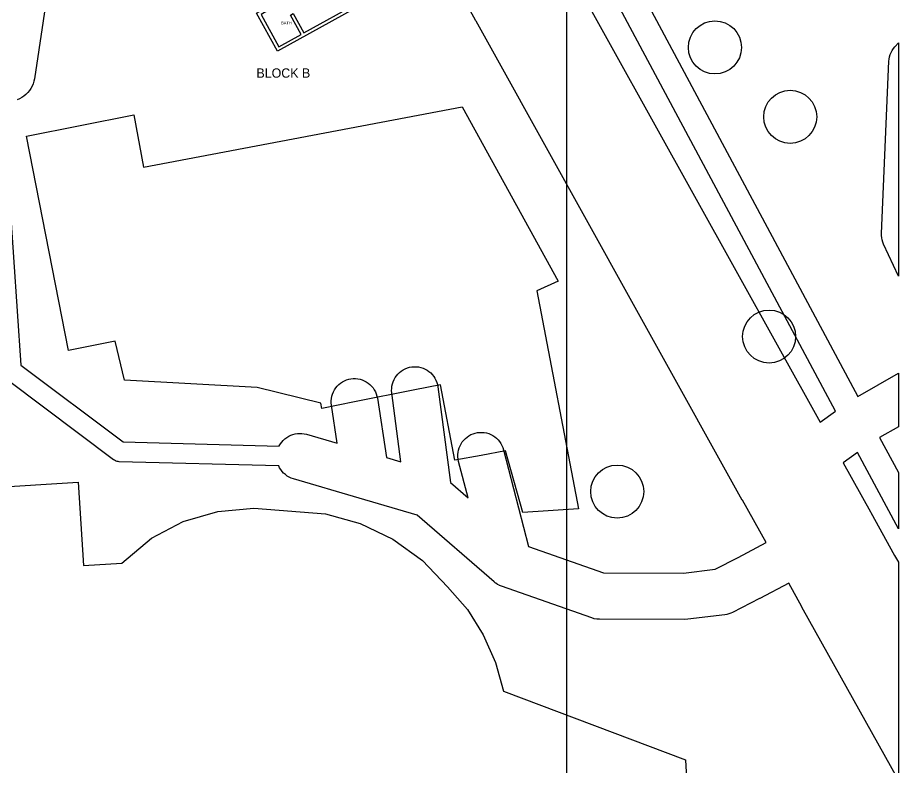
# Model space of a CAD drawing. Header units: metres. Extents: x 512313 to 512443, y 4012705 to 4013028.
# Drawn here: x 512376.5 to 512442.9, y 4012909.3 to 4012965.9 of the extents above; entities that cross this region are included whole.
import ezdxf

# ---------------------------------------------------------------- set-up
doc = ezdxf.new("R2010")
doc.units = ezdxf.units.M
for name, color, linetype in [('A-ANNO-TTLB', 7, 'Continuous'), ('A-WALL-EXT', 7, 'Continuous'), ('C-BLDG-EXST', 7, 'Continuous'), ('C-ROAD', 7, 'Continuous'), ('L-PLNT-TREE', 7, 'Continuous'), ('ROOM-NAMES', 7, 'Continuous'), ('V-PROP-LINE', 7, 'Continuous')]:
    doc.layers.add(name, color=color, linetype=linetype)

msp = doc.modelspace()

# ---------------------------------------------------------------- linework, layer by layer
at = {"layer": 'A-WALL-EXT'}
msp.add_lwpolyline([(512401.999, 4012967.604), (512402.217, 4012967.725), (512402.638, 4012966.963), (512396.122, 4012963.362), (512394.538, 4012966.23), (512395.318, 4012966.661), (512395.439, 4012966.443), (512394.876, 4012966.132), (512396.22, 4012963.7), (512397.89, 4012964.623), (512397.087, 4012966.075), (512397.305, 4012966.195), (512398.108, 4012964.743), (512402.3, 4012967.06)], close=True, dxfattribs=at)
at = {"layer": 'C-BLDG-EXST'}
msp.add_lwpolyline([(512377.173, 4012956.951), (512385.266, 4012958.554), (512386.001, 4012954.607), (512410.035, 4012959.173), (512417.281, 4012946.018), (512415.676, 4012945.289), (512418.827, 4012928.84), (512414.62, 4012928.575), (512413.312, 4012933.218), (512411.469, 4012932.864), (512409.5, 4012932.51), (512408.4, 4012938.192), (512406.475, 4012937.816), (512401.92, 4012936.921), (512399.467, 4012936.401), (512399.393, 4012936.81), (512394.57, 4012937.993), (512384.567, 4012938.546), (512383.861, 4012941.486), (512380.361, 4012940.779)], close=True, dxfattribs=at)
msp.add_lwpolyline([(512361.016, 4012929.603), (512381.082, 4012930.852), (512381.476, 4012924.574), (512384.381, 4012924.75), (512386.603, 4012926.641), (512389.004, 4012927.879), (512391.612, 4012928.641), (512394.332, 4012928.907), (512399.742, 4012928.465), (512402.358, 4012927.735), (512404.818, 4012926.563), (512407.055, 4012924.949), (512408.928, 4012922.971), (512410.444, 4012921.246), (512411.625, 4012919.345), (512412.562, 4012917.256), (512413.164, 4012915.1), (512426.897, 4012909.927), (512427.321, 4012902.101)], dxfattribs=at)
at = {"layer": 'C-ROAD'}
for points in [[(512408.591, 4012995.797), (512439.883, 4012937.308), (512442.948, 4012939.083), (512442.948, 4012935.039), (512441.535, 4012934.22), (512442.948, 4012931.578), (512442.948, 4012927.337), (512439.864, 4012933.104), (512438.779, 4012932.304), (512440.855, 4012928.612), (512440.874, 4012928.578), (512442.666, 4012925.317), (512442.948, 4012924.812), (512442.948, 4012908.39), (512435.674, 4012921.431), (512435.661, 4012921.453), (512434.676, 4012923.246), (512432.487, 4012922.087), (512432.466, 4012922.076), (512430.437, 4012921.037), (512430.298, 4012920.973), (512430.153, 4012920.922), (512430.004, 4012920.883), (512429.853, 4012920.858), (512427.066, 4012920.515), (512426.85, 4012920.502), (512420.399, 4012920.513), (512420.203, 4012920.525), (512420.009, 4012920.558), (512419.82, 4012920.613), (512413.013, 4012923.012), (512412.861, 4012923.074), (512412.86, 4012923.074), (512412.859, 4012923.074), (512412.841, 4012923.084), (512412.714, 4012923.15), (512412.711, 4012923.152), (512412.707, 4012923.154), (512412.661, 4012923.184), (512412.576, 4012923.239), (512412.57, 4012923.244), (512412.564, 4012923.248), (512412.516, 4012923.286), (512412.447, 4012923.341), (512406.656, 4012928.374), (512402.276, 4012929.659), (512397.313, 4012931.107), (512397.15, 4012931.163), (512396.994, 4012931.235), (512396.846, 4012931.321), (512396.707, 4012931.422), (512396.579, 4012931.536), (512396.462, 4012931.662), (512396.358, 4012931.799), (512396.268, 4012931.945), (512396.203, 4012932.079), (512384.183, 4012932.402), (512384.106, 4012932.408), (512384.03, 4012932.422), (512383.956, 4012932.443), (512383.884, 4012932.473), (512383.816, 4012932.509), (512383.752, 4012932.552), (512375.832, 4012938.507)], [(512375.66, 4012955.977), (512376.754, 4012939.691), (512384.462, 4012933.895), (512384.462, 4012933.895), (512396.243, 4012933.579), (512396.251, 4012933.595), (512396.337, 4012933.743), (512396.438, 4012933.882), (512396.552, 4012934.011), (512396.678, 4012934.128), (512396.815, 4012934.231), (512396.961, 4012934.321), (512397.116, 4012934.396), (512397.277, 4012934.456), (512397.443, 4012934.499), (512397.613, 4012934.526), (512397.784, 4012934.537), (512397.956, 4012934.53), (512398.126, 4012934.507), (512398.293, 4012934.467), (512400.625, 4012933.786), (512400.19, 4012936.658), (512400.172, 4012936.829), (512400.172, 4012937.001), (512400.188, 4012937.172), (512400.221, 4012937.34), (512400.27, 4012937.505), (512400.335, 4012937.664), (512400.416, 4012937.816), (512400.511, 4012937.959), (512400.619, 4012938.092), (512400.74, 4012938.214), (512400.873, 4012938.323), (512401.015, 4012938.419), (512401.166, 4012938.5), (512401.325, 4012938.567), (512401.489, 4012938.617), (512401.657, 4012938.651), (512401.828, 4012938.669), (512402, 4012938.669), (512402.171, 4012938.653), (512402.339, 4012938.62), (512402.504, 4012938.571), (512402.663, 4012938.505), (512402.814, 4012938.425), (512402.958, 4012938.33), (512403.091, 4012938.222), (512403.213, 4012938.1), (512403.322, 4012937.968), (512403.418, 4012937.826), (512403.499, 4012937.674), (512403.566, 4012937.516), (512403.616, 4012937.352), (512403.65, 4012937.183), (512404.33, 4012932.704), (512405.429, 4012932.382), (512404.74, 4012937.587), (512404.726, 4012937.758), (512404.729, 4012937.93), (512404.749, 4012938.1), (512404.785, 4012938.268), (512404.837, 4012938.432), (512404.905, 4012938.589), (512404.989, 4012938.74), (512405.086, 4012938.881), (512405.197, 4012939.012), (512405.321, 4012939.131), (512405.455, 4012939.238), (512405.6, 4012939.331), (512405.752, 4012939.41), (512405.912, 4012939.473), (512406.077, 4012939.52), (512406.246, 4012939.551), (512406.417, 4012939.565), (512406.589, 4012939.563), (512406.759, 4012939.543), (512406.927, 4012939.507), (512407.091, 4012939.454), (512407.249, 4012939.386), (512407.399, 4012939.303), (512407.54, 4012939.205), (512407.671, 4012939.094), (512407.79, 4012938.971), (512407.897, 4012938.836), (512407.99, 4012938.692), (512408.069, 4012938.539), (512408.132, 4012938.38), (512408.179, 4012938.215), (512408.21, 4012938.046), (512409.164, 4012930.832), (512410.486, 4012929.683), (512409.775, 4012932.425), (512409.74, 4012932.593), (512409.722, 4012932.764), (512409.721, 4012932.936), (512409.736, 4012933.107), (512409.768, 4012933.276), (512409.817, 4012933.44), (512409.881, 4012933.599), (512409.961, 4012933.752), (512410.055, 4012933.895), (512410.163, 4012934.029), (512410.284, 4012934.151), (512410.415, 4012934.261), (512410.558, 4012934.358), (512410.708, 4012934.44), (512410.866, 4012934.507), (512411.03, 4012934.558), (512411.199, 4012934.593), (512411.369, 4012934.611), (512411.541, 4012934.613), (512411.712, 4012934.597), (512411.881, 4012934.565), (512412.046, 4012934.517), (512412.205, 4012934.452), (512412.357, 4012934.372), (512412.5, 4012934.278), (512412.634, 4012934.17), (512412.756, 4012934.05), (512412.866, 4012933.918), (512412.963, 4012933.776), (512413.045, 4012933.625), (512413.112, 4012933.467), (512413.163, 4012933.303), (512415.055, 4012926.003), (512420.703, 4012924.013), (512426.747, 4012924.002), (512429.118, 4012924.294), (512430.86, 4012925.186), (512432.974, 4012926.305), (512431.184, 4012929.489), (512431.175, 4012929.505), (512411.088, 4012965.618), (512411.076, 4012965.639), (512400.776, 4012984.418)], [(512378.764, 4012967.874), (512377.776, 4012961.286), (512377.737, 4012961.093), (512377.68, 4012960.905), (512377.604, 4012960.724), (512377.512, 4012960.551), (512377.402, 4012960.388), (512377.278, 4012960.237), (512377.139, 4012960.098), (512376.987, 4012959.974), (512376.823, 4012959.865), (512376.65, 4012959.773), (512376.469, 4012959.698)]]:
    msp.add_lwpolyline(points, dxfattribs=at)
for points in [[(512438.196, 4012936.222), (512406.826, 4012994.856), (512404.748, 4012993.755), (512405.832, 4012991.84), (512405.859, 4012991.791), (512407.59, 4012988.631), (512418.085, 4012969.497), (512437.059, 4012935.384), (512438.196, 4012936.222)], [(512441.835, 4012948.814), (512441.773, 4012948.968), (512441.726, 4012949.127), (512441.694, 4012949.289), (512441.677, 4012949.454), (512441.677, 4012949.62), (512442.234, 4012962.597), (512442.25, 4012962.768), (512442.282, 4012962.937), (512442.331, 4012963.101), (512442.396, 4012963.261), (512442.476, 4012963.412), (512442.571, 4012963.556), (512442.679, 4012963.689), (512442.948, 4012963.99), (512442.948, 4012946.39), (512441.835, 4012948.814)]]:
    msp.add_lwpolyline(points, close=True, dxfattribs=at)
at = {"layer": 'L-PLNT-TREE'}
for centre in [(512429.112, 4012963.649), (512434.79, 4012958.41), (512433.199, 4012941.84), (512421.74, 4012930.145)]:
    msp.add_circle(centre, 2, dxfattribs=at)
at = {"layer": 'V-PROP-LINE'}
msp.add_lwpolyline([(512362.521, 4012735.603), (512417.948, 4012735.603), (512417.948, 4012996.783), (512362.521, 4012996.783)], close=True, dxfattribs=at)

# ---------------------------------------------------------------- texts
at = {"layer": 'A-ANNO-TTLB'}
msp.add_text('BLOCK B', height=0.7, dxfattribs=at).set_placement((512394.527, 4012961.362))
at = {"layer": 'ROOM-NAMES'}
msp.add_text('BATH', height=0.22, dxfattribs=at).set_placement((512396.383, 4012965.378))

doc.saveas('drawing.dxf')
